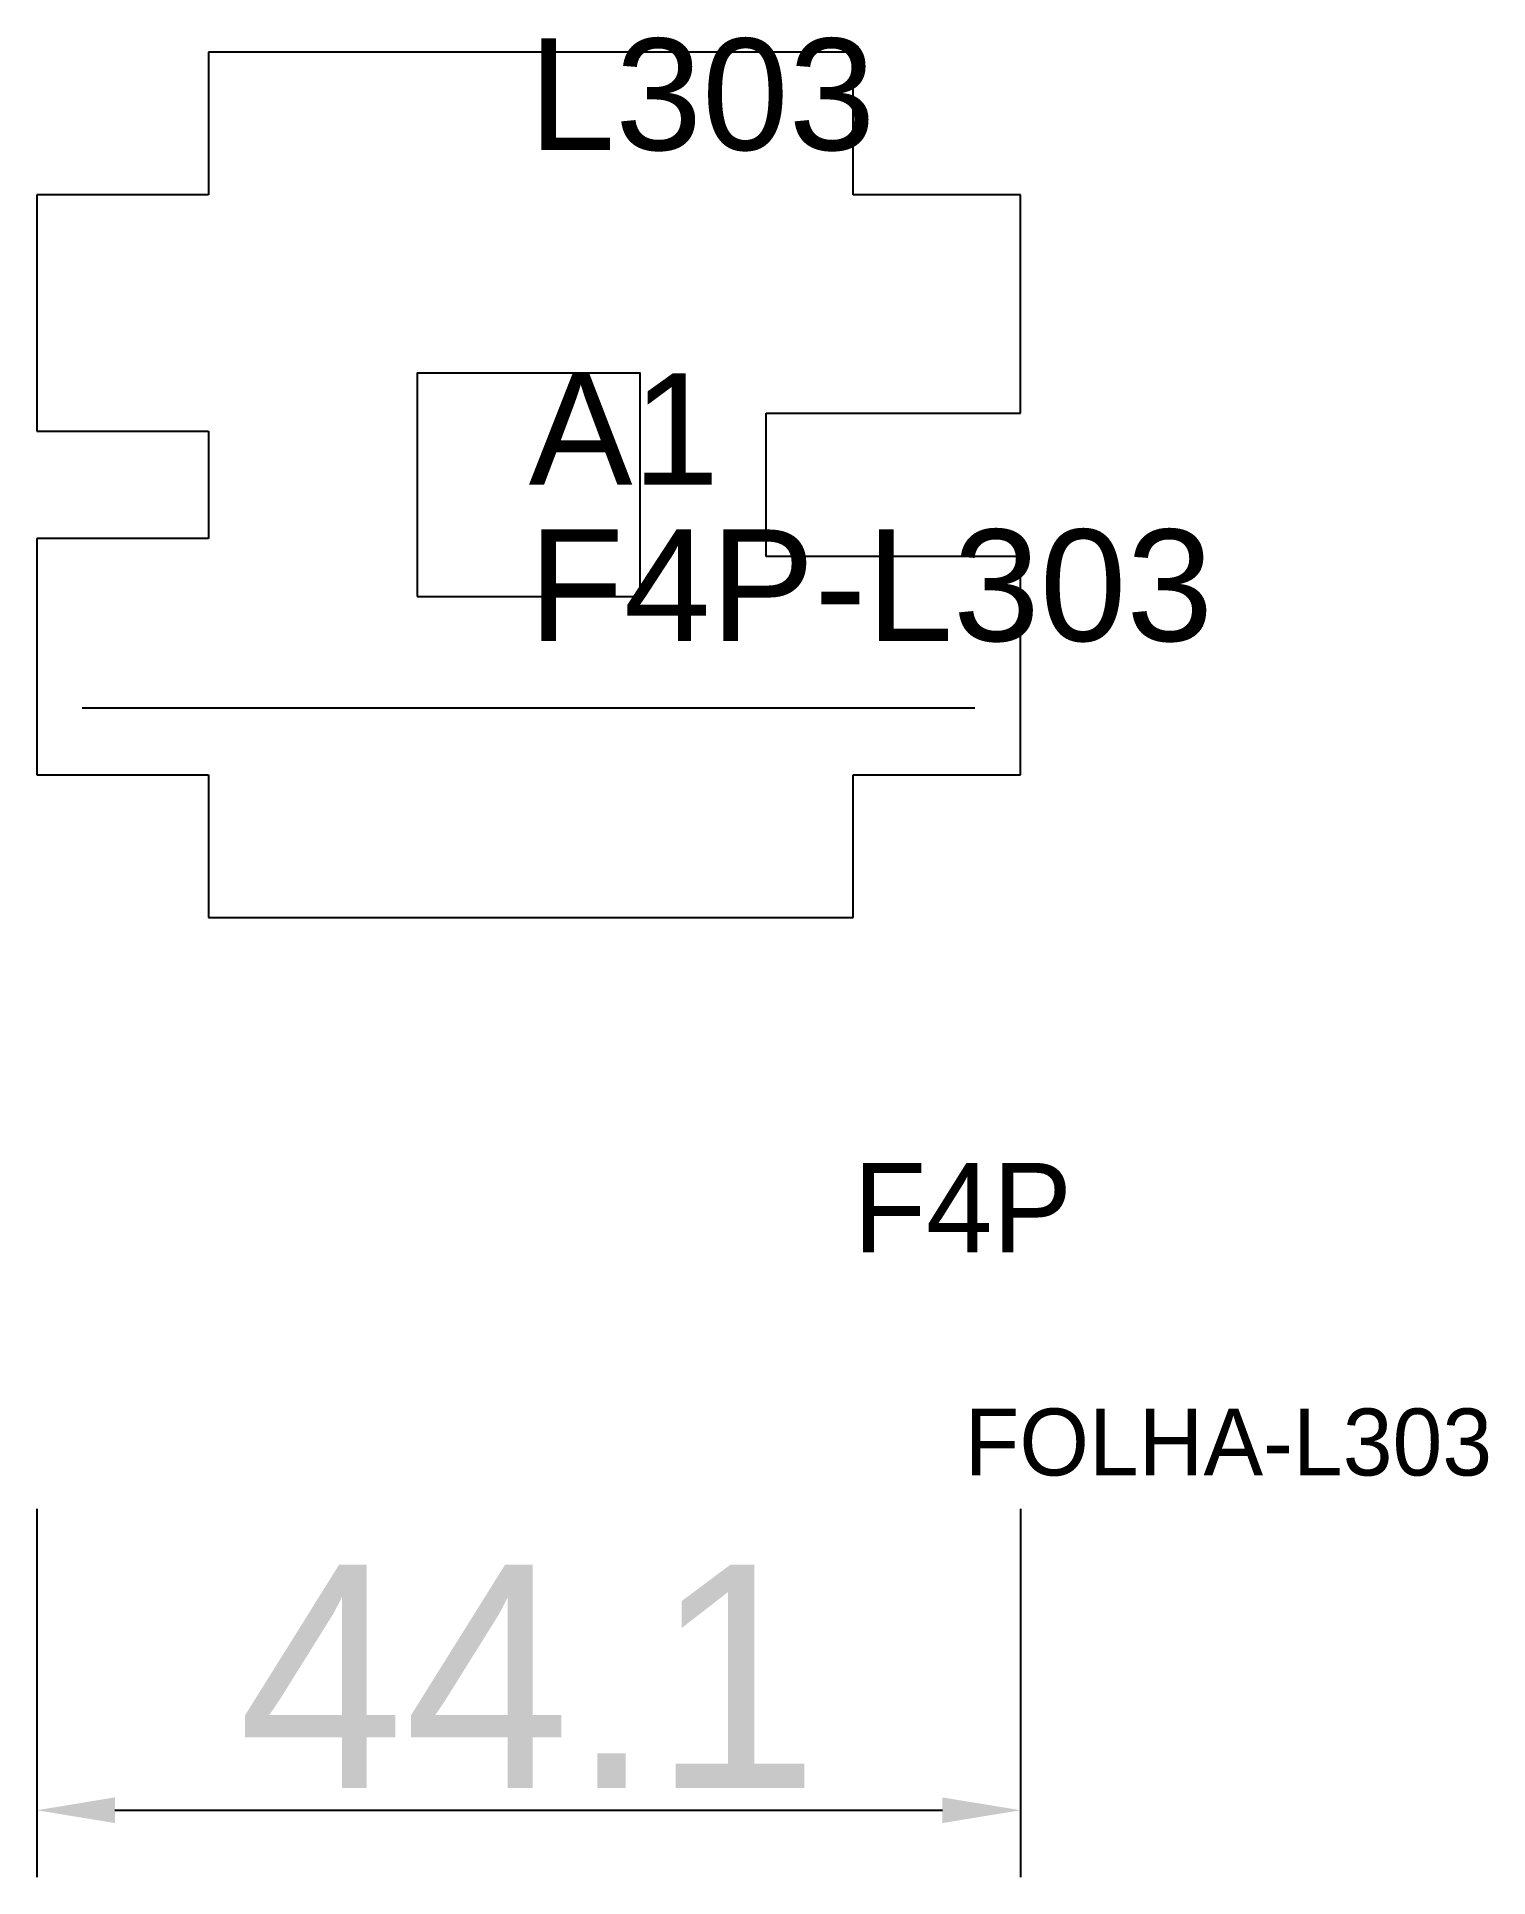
# Model space of a CAD drawing. Header units: metres. Extents: x 222.2 to 287.2, y 119.7 to 202.2.
import ezdxf

# ---------------------------------------------------------------- set-up
doc = ezdxf.new("R2010")
doc.units = ezdxf.units.M
for name, color, linetype in [('3', 3, 'CONTINUOUS'), ('AUX00', 7, 'CONTINUOUS'), ('COTA', 241, 'CONTINUOUS'), ('FOLHA', 255, 'CONTINUOUS'), ('Hachura', 251, 'CONTINUOUS'), ('NOMENCLATURA', 7, 'CONTINUOUS'), ('Nível', 160, 'CONTINUOUS'), ('Painéis', 200, 'CONTINUOUS'), ('Pilares', 5, 'CONTINUOUS'), ('SARR_2.2x7', 40, 'CONTINUOUS')]:
    doc.layers.add(name, color=color, linetype=linetype)
doc.styles.add('ARIAL', font='Arial.ttf')
doc.styles.add('STR_STANDARD', font='arial.ttf')
doc.dimstyles.new('EZ DXF', dxfattribs={"dimtxt": 10, "dimasz": 3.5, "dimexe": 3, "dimexo": 1.5, "dimgap": 1, "dimtad": 1, "dimdec": 1, "dimdsep": 46, "dimcen": 2.5, "dimazin": 3, "dimtfac": 1, "dimtmove": 0, "dimatfit": 3})

msp = doc.modelspace()

# ---------------------------------------------------------------- hatches: boundary and pattern name
at = {"layer": 'Hachura'}
h = msp.add_hatch(dxfattribs=at)
h.set_pattern_fill('ANSI31', scale=50)
h.paths.add_polyline_path([(258.78, 162.72), (258.78, 169.12), (266.28, 169.12), (266.28, 178.9), (254.88, 178.9), (254.88, 185.32), (266.28, 185.32), (266.28, 195.1), (258.78, 195.1), (258.78, 201.5), (229.9, 201.5), (229.9, 195.1), (222.2, 195.1), (222.2, 184.52), (229.9, 184.52), (229.9, 179.7), (222.2, 179.7), (222.2, 169.12), (229.9, 169.12), (229.9, 162.72)])
h = msp.add_hatch(dxfattribs=at)
h.set_pattern_fill('ANSI31', scale=50)
h.paths.add_polyline_path([(258.78, 162.72), (258.78, 169.12), (266.28, 169.12), (266.28, 178.9), (254.88, 178.9), (254.88, 185.32), (266.28, 185.32), (266.28, 195.1), (258.78, 195.1), (258.78, 201.5), (229.9, 201.5), (229.9, 195.1), (222.2, 195.1), (222.2, 184.52), (229.9, 184.52), (229.9, 179.7), (222.2, 179.7), (222.2, 169.12), (229.9, 169.12), (229.9, 162.72)])

# ---------------------------------------------------------------- linework, layer by layer
at = {"layer": 'Painéis', "color": 200}
for p, q in [((258.78, 201.5), (229.9, 201.5)), ((229.9, 201.5), (229.9, 195.1)), ((258.78, 201.5), (229.9, 201.5)), ((229.9, 201.5), (229.9, 195.1)), ((258.78, 195.1), (258.78, 201.5)), ((258.78, 195.1), (258.78, 201.5)), ((229.9, 195.1), (222.2, 195.1)), ((222.2, 195.1), (222.2, 184.52)), ((229.9, 195.1), (222.2, 195.1)), ((222.2, 195.1), (222.2, 184.52)), ((266.28, 195.1), (258.78, 195.1)), ((266.28, 195.1), (258.78, 195.1)), ((266.28, 185.32), (266.28, 195.1)), ((266.28, 185.32), (266.28, 195.1)), ((254.88, 178.9), (254.88, 185.32)), ((254.88, 185.32), (266.28, 185.32)), ((254.88, 178.9), (254.88, 185.32)), ((254.88, 185.32), (266.28, 185.32)), ((222.2, 184.52), (229.9, 184.52)), ((222.2, 184.52), (229.9, 184.52)), ((229.9, 184.52), (229.9, 179.7)), ((229.9, 184.52), (229.9, 179.7)), ((229.9, 179.7), (222.2, 179.7)), ((222.2, 179.7), (222.2, 169.12)), ((229.9, 179.7), (222.2, 179.7)), ((222.2, 179.7), (222.2, 169.12)), ((266.28, 178.9), (254.88, 178.9)), ((266.28, 178.9), (254.88, 178.9)), ((266.28, 169.12), (266.28, 178.9)), ((266.28, 169.12), (266.28, 178.9)), ((222.2, 169.12), (229.9, 169.12)), ((222.2, 169.12), (229.9, 169.12)), ((229.9, 169.12), (229.9, 162.72)), ((229.9, 169.12), (229.9, 162.72)), ((258.78, 162.72), (258.78, 169.12)), ((258.78, 169.12), (266.28, 169.12)), ((258.78, 162.72), (258.78, 169.12)), ((258.78, 169.12), (266.28, 169.12)), ((229.9, 162.72), (258.78, 162.72)), ((229.9, 162.72), (258.78, 162.72))]:
    msp.add_line(p, q, dxfattribs=at)
at = {"layer": 'Pilares'}
msp.add_lwpolyline([(239.24, 177.11), (249.24, 177.11), (249.24, 187.11), (239.24, 187.11)], close=True, dxfattribs=at)
msp.add_lwpolyline([(239.24, 177.11), (249.24, 177.11), (249.24, 187.11), (239.24, 187.11)], close=True, dxfattribs=at)
at = {"layer": 'SARR_2.2x7'}
msp.add_line((224.24, 172.11), (264.24, 172.11), dxfattribs=at)
msp.add_line((224.24, 172.11), (264.24, 172.11), dxfattribs=at)

# ---------------------------------------------------------------- texts
at = {"layer": '3', "style": 'STR_STANDARD'}
msp.add_text('A1', height=5, dxfattribs=at).set_placement((244.24, 182.11))
msp.add_text('A1', height=5, dxfattribs=at).set_placement((244.24, 182.11))
at = {"layer": 'AUX00', "style": 'STR_STANDARD'}
msp.add_text('F4P-L303', height=5, dxfattribs=at).set_placement((244.24, 175.11))
msp.add_text('F4P-L303', height=5, dxfattribs=at).set_placement((244.24, 175.11))
at = {"layer": 'FOLHA'}
msp.add_text('FOLHA-L303', height=3, dxfattribs=at).set_placement((263.78, 137.72))
msp.add_text('FOLHA-L303', height=3, dxfattribs=at).set_placement((263.78, 137.72))
at = {"layer": 'NOMENCLATURA', "insert": (244.24, 202.11), "char_height": 5, "attachment_point": 1, "style": 'ARIAL'}
msp.add_mtext('L303', dxfattribs=at)
msp.add_mtext('L303', dxfattribs=at)
at = {"layer": 'Nível'}
msp.add_text('F4P', height=4, dxfattribs=at).set_placement((258.78, 147.72))
msp.add_text('F4P', height=4, dxfattribs=at).set_placement((258.78, 147.72))

# ---------------------------------------------------------------- dimensions: what is measured, and where the dimension line sits
at = {"layer": 'COTA'}
msp.add_linear_dim(base=(222.2, 122.72), p1=(222.2, 137.72), p2=(266.28, 137.72), dimstyle='EZ DXF', dxfattribs=at).render()
msp.add_linear_dim(base=(222.2, 122.72), p1=(222.2, 137.72), p2=(266.28, 137.72), dimstyle='EZ DXF', dxfattribs=at).render()

doc.saveas('drawing.dxf')
